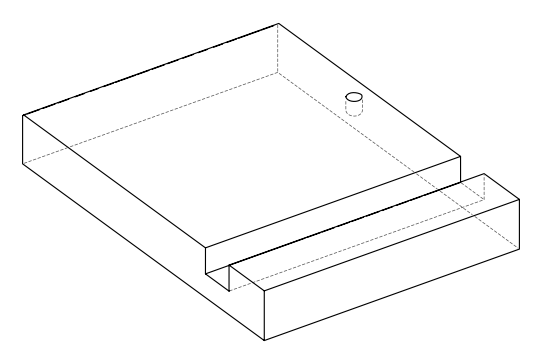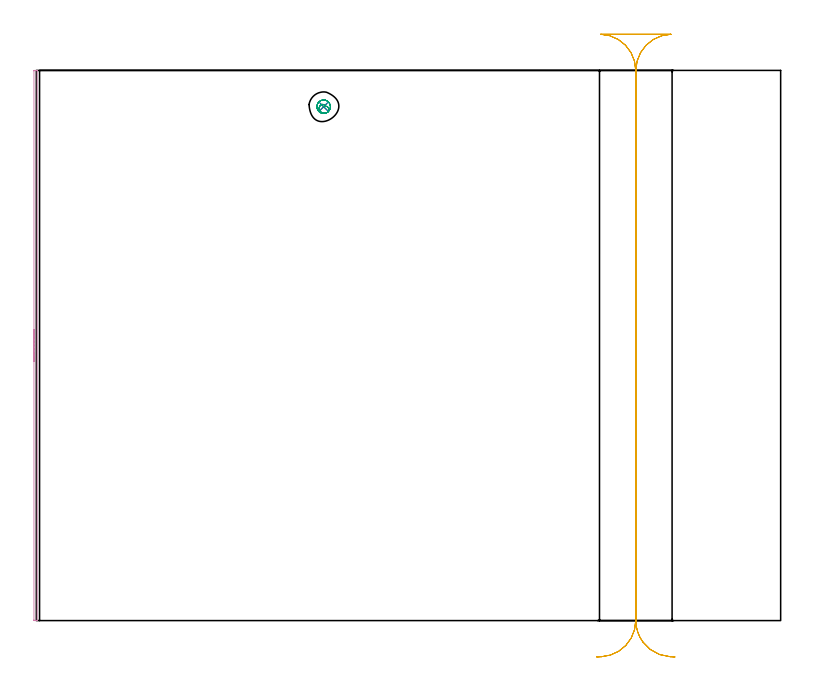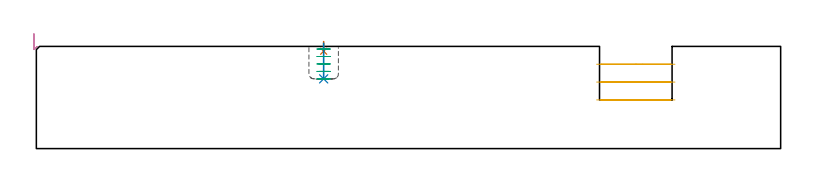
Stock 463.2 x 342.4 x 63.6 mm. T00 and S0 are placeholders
(PLAN: 5 operations, 4 tool changes, 10.2 min)
(1 SPOT_DRILL | STEP1POCKET | NXT0321_9005460120000 | 0.05 min | 185 mm3)
(2 DRILL_BLIND_HOLE_INTO_CENTER | STEP1POCKET | NXT0301_128 | 0.09 min | 1972 mm3)
(3 MILL_ROUGH_BLIND_HOLE_CONTOUR | STEP1POCKET | UGT0201_089 | Spiral | 0.93 min | 3081 mm3)
(4 AREA_MILL | FG_CHAMFER_SURFACE | UGT0205_001 | 2.89 min | 682 mm3)
(5 MILL_RECTANGULAR_SLOT | SLOT_RECTANGULAR | UGT0201_009 | Follow Part, ap 11.25, ae 75% | 6.26 min | 514554 mm3)
(TOOL NXT0321_9005460120000 | NC Spot Drill, 142deg, 12mm, Carbide, Uncoated | D12 PA142 FL30 Z2)
(TOOL NXT0301_128 | Carbide Drill 12mm [861.1-1200-036A1-GP GC34] | D12 PA150 FL37.4 Z2)
(TOOL UGT0201_089 | End mill 10 mm | D10 R3 FL22 Z4)
(TOOL UGT0205_001 | Chamfer Mill 20 x 3 x 45 deg. | D20 FL50 Z2)
(TOOL UGT0201_009 | End Mill 45 mm | D45 FL63 Z6)
(OP 1 SPOT_DRILL)
G17 G21 G94 G90
T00 M6
G54
G17 G0 G90 X178.8 Y319.8 S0 M3
G43 Z73.6 H0
G94 G81 G98 Z60.6 F250. R66.6
G80
M5
M2
(OP 2 DRILL_BLIND_HOLE_INTO_CENTER)
G17 G21 G94 G90
T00 M6
G54
G17 G0 G90 X178.8 Y319.8 S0 M3
G43 Z73.6 H1
G94 G81 G98 Z43.4 F250. R65.6
G80
M5
M2
(OP 3 MILL_ROUGH_BLIND_HOLE_CONTOUR)
G17 G21 G94 G90
T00 M6
G54
G17 G0 G90 X178.8 Y319.8 S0 M3
G43 Z73.6 H0
Z61.96
G94 G3 X179.116 Y321.032 R0.656 F250.
X176.96 Y320.812 R1.908
X176.695 Y316.854 R2.77
X181.05 Y316.254 R3.402
X182.346 Y322.05 R4.2
X181.05 Y316.254 R-4.2
X181.698 Y319.152 R2.1
X178.8 Y319.8 R2.1
G0 Z57.32
G3 X179.116 Y321.032 R0.656
X176.96 Y320.812 R1.908
X176.695 Y316.854 R2.77
X181.05 Y316.254 R3.402
X182.346 Y322.05 R4.2
X181.05 Y316.254 R-4.2
X181.698 Y319.152 R2.1
X178.8 Y319.8 R2.1
G0 Z52.68
G3 X179.116 Y321.032 R0.656
X176.96 Y320.812 R1.908
X176.695 Y316.854 R2.77
X181.05 Y316.254 R3.402
X182.346 Y322.05 R4.2
X181.05 Y316.254 R-4.2
X181.698 Y319.152 R2.1
X178.8 Y319.8 R2.1
G0 Z48.04
G3 X179.116 Y321.032 R0.656
X176.96 Y320.812 R1.908
X176.695 Y316.854 R2.77
X181.05 Y316.254 R3.402
X182.346 Y322.05 R4.2
X181.05 Y316.254 R-4.2
X181.698 Y319.152 R2.1
X178.8 Y319.8 R2.1
G0 Z43.4
G3 X179.116 Y321.032 R0.656
X176.96 Y320.812 R1.908
X176.695 Y316.854 R2.77
X181.05 Y316.254 R3.402
X182.346 Y322.05 R4.2
X181.05 Y316.254 R-4.2
X181.698 Y319.152 R2.1
X178.8 Y319.8 R2.1
G0 Z73.6
M5
M2
(OP 4 AREA_MILL)
G17 G21 G94 G90
T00 M6
G54
G17 G0 G90 X-1.5 Y161.2 S1061 M3
G43 Z73.6 H0
Z71.6
G94 G1 Y161.238 Z70.728 F250.
Y161.352 Z69.863
Y161.541 Z69.012
Y161.803 Z68.18
Y162.137 Z67.374
Y162.54 Z66.6
Y163.008 Z65.864
Y163.54 Z65.172
Y164.129 Z64.529
Y164.772 Z63.94
Y165.464 Z63.408
Y166.2 Z62.94
Y166.974 Z62.537
Y167.78 Z62.203
Y168.612 Z61.941
Y169.464 Z61.752
Y170.328 Z61.638
Y171.2 Z61.6
Y342.064
X-1.497 Y342.232 Z61.603
X-1.491 Y342.398 Z61.605
X-1.279 Y342.4 Z61.817
X-0.944 Z62.151
X-0.275 Z62.825
X0.082 Z63.181
X0.46 Y342.394 Z63.551
X0.497 Y342.39 Z63.588
X0.5 Y342.232 Z63.6
Y0.168
X0.497 Y0.01 Z63.588
X0.46 Y0.006 Z63.551
X0.082 Y0. Z63.181
X-0.275 Z62.825
X-0.944 Z62.151
X-1.279 Z61.817
X-1.491 Y0.002 Z61.605
X-1.497 Y0.168 Z61.603
X-1.5 Y0.447 Z61.6
Y171.2
Y172.072 Z61.638
Y172.936 Z61.752
Y173.788 Z61.941
Y174.62 Z62.203
Y175.426 Z62.537
Y176.2 Z62.94
Y176.936 Z63.408
Y177.628 Z63.94
Y178.271 Z64.529
Y178.86 Z65.172
Y179.392 Z65.864
Y179.86 Z66.6
Y180.263 Z67.374
Y180.597 Z68.18
Y180.859 Z69.012
Y181.048 Z69.863
Y181.162 Z70.728
Y181.2 Z71.6
G0 Z73.6
M5
M2
(OP 5 MILL_RECTANGULAR_SLOT)
G17 G21 G94 G90
T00 M6
G54
G17 G0 G90 X397.435 Y-22.625 S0 M3
G43 Z73.6 H0
Z52.5
G94 G1 X394.439 Y-22.47 F250.
G2 X377.423 Y-13.261 R22.5 F500.
X373.487 Y-4.157 R22.5 F413.
X373.1 Y0. R22.5 F340.
G1 Y315.819
Y325.819 F491.
Y342.4 F500.
G2 X394.929 Y364.89 R22.5
G1 X351.171
G2 X373. Y342.4 R22.5
G1 Y0.
G2 X351.661 Y-22.47 R22.5
G1 X348.665 Y-22.625 F250.
G0 X397.435 Z41.4
G1 X394.439 Y-22.47
G2 X377.423 Y-13.261 R22.5 F500.
X373.487 Y-4.157 R22.5 F398.
X373.1 Y0. R22.5 F330.
G1 Y315.819
Y325.819 F469.
Y342.4 F500.
G2 X394.929 Y364.89 R22.5
G1 X351.171
G2 X373. Y342.4 R22.5
G1 Y0.
G2 X351.661 Y-22.47 R22.5
G1 X348.665 Y-22.625 F250.
G0 X397.435 Z30.3
G1 X394.439 Y-22.47
G2 X377.423 Y-13.261 R22.5 F500.
X373.487 Y-4.157 R22.5 F398.
X373.1 Y0. R22.5 F330.
G1 Y315.819
Y325.819 F469.
Y342.4 F500.
G2 X394.929 Y364.89 R22.5
G1 X351.171
G2 X373. Y342.4 R22.5
G1 Y0.
G2 X351.661 Y-22.47 R22.5
G1 X348.665 Y-22.625 F250.
G0 Z73.6
M5
M2
